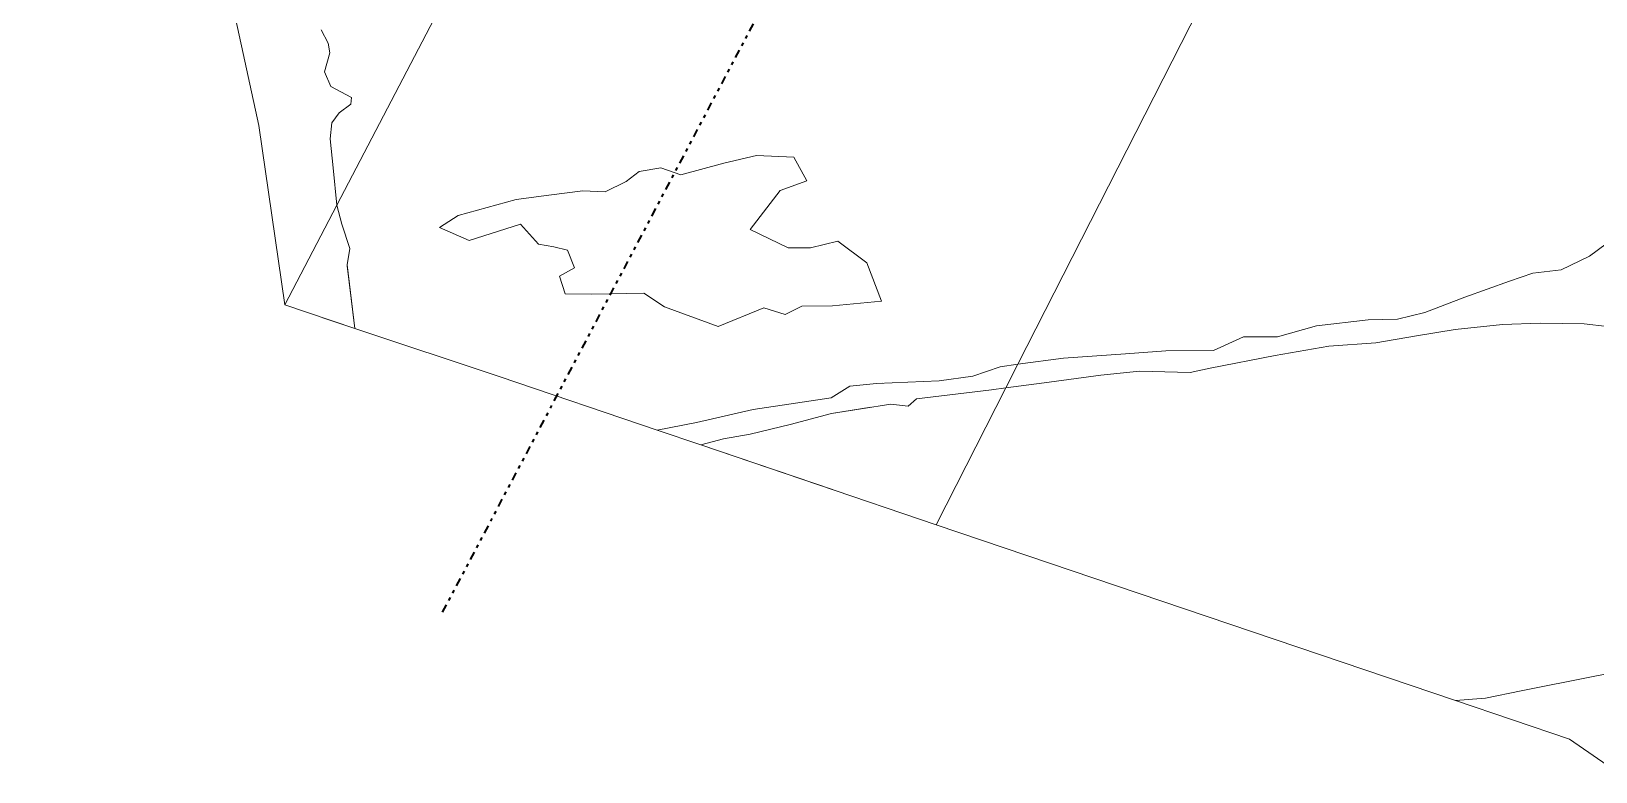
# Model space of a CAD drawing. Header units: metres. Extents: x 112942 to 118371, y 496117 to 499046.
# Drawn here: x 114179.6 to 114650.6, y 497581.6 to 497804.7 of the extents above; entities that cross this region are included whole.
import ezdxf

# ---------------------------------------------------------------- set-up
doc = ezdxf.new("R2010")
doc.units = ezdxf.units.M
doc.linetypes.add('AL-TEKENBLADGRENS', pattern=[11.5, 2.5, -1.5, 1, -1.5, 1, -1.5, 2.5])
doc.layers.add('B-WE-OG-TOPOKAART-G', color=7, linetype='Continuous', lineweight=18)
doc.layers.add('X-XX-AL-TEKENBLADGRENS-G', color=7, linetype='AL-TEKENBLADGRENS', lineweight=35)

msp = doc.modelspace()

# ---------------------------------------------------------------- linework, layer by layer
at = {"layer": 'B-WE-OG-TOPOKAART-G'}
for points in [[(114271.595, 497752.315, -1.147), (114255.927, 497722.219, -1.028), (114248.059, 497776.262, -0.9), (114205.073, 497974.31, -1.105), (114213.534, 497984.513, -1.105), (114218.623, 497991.923, -1.105), (114216.11, 498004.473, -1.105), (114208.745, 498009.446, -1.105), (114208.222, 498009.719, -1.105), (114204.979, 498009.393, -1.105), (114195.868, 498007.225, -1.105), (114182.96, 498004.417, -1.105), (114181.363, 498011.655, -0.977), (114187.183, 498013.563, -0.977), (114190.344, 498015.42, -1.007), (114191.168, 498018.245, -0.983), (114190.183, 498022.506, -0.973), (114187.465, 498029.205, -1.01), (114186.559, 498036.409, -1.017), (114184.12, 498049.401, -1.037), (114181.023, 498066.084, -1.073), (114178.744, 498074.257, -1.08)], [(114572.214, 497892.358, -1.014), (114476.637, 497704.364, -0.994), (114471.266, 497703.631, -0.983), (114463.046, 497700.779, -0.983), (114452.888, 497699.371, -1.007), (114434.052, 497698.604, -1.007), (114426.065, 497697.771, -1.007), (114420.436, 497694.273, -1.007), (114396.881, 497690.754, -1.007), (114379.835, 497686.835, -1.027), (114368.042, 497684.503, -1.097), (114320.721, 497700.538, -0.97), (114277.029, 497715.158, -1.073), (114274.672, 497734.01, -1.112)], [(114653.8, 497740.645, -1.037), (114648.752, 497736.899, -1.037), (114640.234, 497732.828, -1.037), (114631.709, 497731.827, -1.09), (114624.601, 497729.448, -1.077), (114611.159, 497724.628, -1.063), (114599.183, 497719.997, -1.057), (114590.939, 497717.924, -1.077), (114582.057, 497717.731, -1.033), (114566.521, 497715.939, -0.947), (114554.806, 497712.652, -0.947), (114544.527, 497712.587, -0.947), (114535.474, 497708.496, -0.947), (114521.193, 497708.413, -1.013), (114509.028, 497707.471, -1.003), (114490.376, 497706.239, -1.023), (114476.637, 497704.364, -0.994), (114572.214, 497892.358, -1.014)], [(114319.506, 497844.339, -0.913), (114271.595, 497752.315, -1.147), (114270.432, 497763.566, -1.15), (114269.6, 497772.274, -1.12), (114270.076, 497777.056, -1.073), (114272.31, 497780.103, -1.027), (114275.765, 497782.729, -1.07), (114275.956, 497784.775, -1.07), (114269.73, 497788.058, -1.07), (114267.895, 497792.482, -1.057), (114269.444, 497798.23, -1.057), (114268.998, 497801.076, -1.09), (114266.84, 497805.091, -1.143)], [(114435.774, 497698.674, -1.007), (114434.052, 497698.604, -1.007), (114426.065, 497697.771, -1.007), (114420.436, 497694.273, -1.007), (114396.881, 497690.754, -1.007), (114379.835, 497686.835, -1.027), (114368.042, 497684.503, -1.097), (114320.721, 497700.538, -0.97), (114277.029, 497715.158, -1.073), (114274.63, 497734.344, -1.113), (114275.452, 497739.274, -1.127), (114273.117, 497746.608, -1.137), (114271.595, 497752.315, -1.147), (114319.506, 497844.339, -0.913)], [(114266.84, 497805.091, -1.143), (114268.998, 497801.076, -1.09), (114269.444, 497798.23, -1.057), (114267.895, 497792.482, -1.057), (114269.73, 497788.058, -1.07), (114275.956, 497784.775, -1.07), (114275.765, 497782.729, -1.07), (114272.31, 497780.103, -1.027), (114270.076, 497777.056, -1.073), (114269.6, 497772.274, -1.12), (114270.432, 497763.566, -1.15), (114271.595, 497752.315, -1.147)], [(114336.908, 497739.742, -0.917), (114340.982, 497738.717, -1.057), (114343.108, 497733.371, -1.057), (114338.652, 497730.946, -1.057), (114340.35, 497725.557, -1.113), (114348.388, 497725.448, -1.113), (114363.961, 497725.762, -1.113), (114370.177, 497721.667, -1.113), (114386.338, 497715.763, -1.113), (114400.133, 497721.395, -1.113), (114406.558, 497719.398, -1.137), (114411.537, 497721.886, -1.093), (114420.827, 497722.017, -1.1), (114435.572, 497723.373, -1.147), (114431.103, 497734.892, -1.127), (114422.394, 497741.446, -1.123), (114414.186, 497739.49, -1.07), (114407.494, 497739.414, -1.087), (114396.042, 497744.998, -1.05), (114405.085, 497756.753, -0.993), (114413.103, 497759.59, -0.997), (114409.163, 497766.758, -1.023), (114397.895, 497767.276, -1.017), (114388.054, 497764.931, -1.02), (114375.153, 497761.41, -1.02), (114369.138, 497763.571, -0.987), (114362.601, 497762.401, -0.927), (114358.723, 497759.434, -0.927), (114352.388, 497756.296, -0.943), (114345.638, 497756.646, -0.823), (114335.411, 497755.352, -0.893), (114325.532, 497754.031, -0.893), (114308.071, 497749.172, -0.893), (114302.48, 497745.583, -0.893), (114311.382, 497741.632, -0.893), (114326.916, 497746.581, -0.917), (114332.278, 497740.589, -0.917), (114336.908, 497739.742, -0.917)], [(114409.163, 497766.758, -1.023), (114413.103, 497759.59, -0.997), (114405.085, 497756.753, -0.993), (114396.042, 497744.998, -1.05), (114407.494, 497739.414, -1.087), (114414.186, 497739.49, -1.07), (114422.394, 497741.446, -1.123), (114431.103, 497734.892, -1.127), (114435.572, 497723.373, -1.147), (114420.827, 497722.017, -1.1), (114411.537, 497721.886, -1.093), (114406.558, 497719.398, -1.137), (114400.133, 497721.395, -1.113), (114386.338, 497715.763, -1.113), (114370.177, 497721.667, -1.113), (114363.961, 497725.762, -1.113), (114348.388, 497725.448, -1.113), (114340.35, 497725.557, -1.113), (114338.652, 497730.946, -1.057), (114343.108, 497733.371, -1.057), (114340.982, 497738.717, -1.057), (114336.908, 497739.742, -0.917), (114332.278, 497740.589, -0.917), (114326.916, 497746.581, -0.917), (114311.382, 497741.632, -0.893), (114302.48, 497745.583, -0.893), (114308.071, 497749.172, -0.893), (114325.532, 497754.031, -0.893), (114335.411, 497755.352, -0.893), (114345.638, 497756.646, -0.823), (114352.388, 497756.296, -0.943), (114358.723, 497759.434, -0.927), (114362.601, 497762.401, -0.927), (114369.138, 497763.571, -0.987), (114375.153, 497761.41, -1.02), (114388.054, 497764.931, -1.02), (114397.895, 497767.276, -1.017), (114409.163, 497766.758, -1.023)], [(114336.908, 497739.742, -0.917), (114340.982, 497738.717, -1.057), (114343.108, 497733.371, -1.057), (114338.652, 497730.946, -1.057), (114340.35, 497725.557, -1.113), (114348.388, 497725.448, -1.113), (114363.961, 497725.762, -1.113), (114370.177, 497721.667, -1.113), (114386.338, 497715.763, -1.113), (114400.133, 497721.395, -1.113), (114406.558, 497719.398, -1.137), (114411.537, 497721.886, -1.093), (114420.827, 497722.017, -1.1), (114435.572, 497723.373, -1.147), (114431.103, 497734.892, -1.127), (114422.394, 497741.446, -1.123), (114414.186, 497739.49, -1.07), (114407.494, 497739.414, -1.087), (114396.042, 497744.998, -1.05), (114405.085, 497756.753, -0.993), (114413.103, 497759.59, -0.997), (114409.163, 497766.758, -1.023), (114397.895, 497767.276, -1.017), (114388.054, 497764.931, -1.02), (114375.153, 497761.41, -1.02), (114369.138, 497763.571, -0.987), (114362.601, 497762.401, -0.927), (114358.723, 497759.434, -0.927), (114352.388, 497756.296, -0.943), (114345.638, 497756.646, -0.823), (114335.411, 497755.352, -0.893), (114325.532, 497754.031, -0.893), (114308.071, 497749.172, -0.893), (114302.48, 497745.583, -0.893), (114311.382, 497741.632, -0.893), (114326.916, 497746.581, -0.917), (114332.278, 497740.589, -0.917), (114336.908, 497739.742, -0.917)], [(114409.163, 497766.758, -1.023), (114413.103, 497759.59, -0.997), (114405.085, 497756.753, -0.993), (114396.042, 497744.998, -1.05), (114407.494, 497739.414, -1.087), (114414.186, 497739.49, -1.07), (114422.394, 497741.446, -1.123), (114431.103, 497734.892, -1.127), (114435.572, 497723.373, -1.147), (114420.827, 497722.017, -1.1), (114411.537, 497721.886, -1.093), (114406.558, 497719.398, -1.137), (114400.133, 497721.395, -1.113), (114386.338, 497715.763, -1.113), (114370.177, 497721.667, -1.113), (114363.961, 497725.762, -1.113), (114348.388, 497725.448, -1.113), (114340.35, 497725.557, -1.113), (114338.652, 497730.946, -1.057), (114343.108, 497733.371, -1.057), (114340.982, 497738.717, -1.057), (114336.908, 497739.742, -0.917), (114332.278, 497740.589, -0.917), (114326.916, 497746.581, -0.917), (114311.382, 497741.632, -0.893), (114302.48, 497745.583, -0.893), (114308.071, 497749.172, -0.893), (114325.532, 497754.031, -0.893), (114335.411, 497755.352, -0.893), (114345.638, 497756.646, -0.823), (114352.388, 497756.296, -0.943), (114358.723, 497759.434, -0.927), (114362.601, 497762.401, -0.927), (114369.138, 497763.571, -0.987), (114375.153, 497761.41, -1.02), (114388.054, 497764.931, -1.02), (114397.895, 497767.276, -1.017), (114409.163, 497766.758, -1.023)], [(114271.595, 497752.315, -1.147), (114273.117, 497746.608, -1.137), (114275.452, 497739.274, -1.127), (114274.63, 497734.344, -1.113), (114277.029, 497715.158, -1.073), (114255.927, 497722.219, -1.028), (114271.595, 497752.315, -1.147)], [(114654.079, 497715.696, -0.97), (114647.093, 497716.532, -0.963), (114633.872, 497716.698, -0.963), (114622.51, 497716.298, -0.967), (114608.245, 497714.806, -1.007), (114596.681, 497712.949, -1.03), (114584.35, 497710.801, -1.047), (114570.2, 497709.847, -1.047), (114554.132, 497707.05, -1.057), (114534.536, 497703.149, -1.03), (114528.495, 497701.854, -1.053), (114513.288, 497702.252, -1.06), (114501.615, 497701.116, -1.073), (114484.525, 497698.773, -1.06), (114473.022, 497697.255, -1.06), (114476.637, 497704.364, -0.994), (114490.376, 497706.239, -1.023), (114509.028, 497707.471, -1.003), (114521.193, 497708.413, -1.013), (114535.474, 497708.496, -0.947), (114544.527, 497712.587, -0.947), (114554.806, 497712.652, -0.947), (114566.521, 497715.939, -0.947), (114582.057, 497717.731, -1.033), (114590.939, 497717.924, -1.077), (114599.183, 497719.997, -1.057), (114611.159, 497724.628, -1.063), (114624.601, 497729.448, -1.077), (114631.709, 497731.827, -1.09), (114640.234, 497732.828, -1.037), (114648.752, 497736.899, -1.037), (114653.8, 497740.645, -1.037)], [(114274.672, 497734.01, -1.112), (114277.029, 497715.158, -1.073), (114267.386, 497718.385, -1.052)], [(114665.276, 497613.35, -1.033), (114649.805, 497610.263, -0.983), (114628.116, 497605.939, -1.05), (114617.402, 497603.762, -1.05), (114608.371, 497603.067, -1.057), (114452.065, 497656.032, -1.061), (114473.022, 497697.255, -1.06), (114484.525, 497698.773, -1.06), (114501.615, 497701.116, -1.073), (114513.288, 497702.252, -1.06), (114528.495, 497701.854, -1.053), (114534.536, 497703.149, -1.03), (114554.132, 497707.05, -1.057), (114570.2, 497709.847, -1.047), (114584.35, 497710.801, -1.047), (114596.681, 497712.949, -1.03), (114608.245, 497714.806, -1.007), (114622.51, 497716.298, -0.967), (114633.872, 497716.698, -0.963), (114647.093, 497716.532, -0.963), (114654.079, 497715.696, -0.97)], [(114476.637, 497704.364, -0.994), (114473.022, 497697.255, -1.06), (114468.691, 497696.683, -1.06), (114446.138, 497693.949, -1.087), (114443.551, 497691.775, -1.087), (114438.404, 497692.359, -1.087), (114420.478, 497689.535, -1.093), (114408.095, 497686.18, -1.063), (114396.028, 497683.278, -1.083), (114387.99, 497681.93, -1.077), (114381.124, 497680.071, -1.063), (114368.042, 497684.503, -1.097), (114379.835, 497686.835, -1.027), (114396.881, 497690.754, -1.007), (114420.436, 497694.273, -1.007), (114426.065, 497697.771, -1.007), (114434.052, 497698.604, -1.007), (114452.888, 497699.371, -1.007), (114463.046, 497700.779, -0.983), (114471.266, 497703.631, -0.983), (114476.637, 497704.364, -0.994)], [(114432.387, 497691.411, -1.089), (114420.478, 497689.535, -1.093), (114408.095, 497686.18, -1.063), (114396.028, 497683.278, -1.083), (114387.99, 497681.93, -1.077), (114381.124, 497680.071, -1.063), (114368.042, 497684.503, -1.097), (114379.835, 497686.835, -1.027), (114396.881, 497690.754, -1.007), (114420.436, 497694.273, -1.007), (114426.065, 497697.771, -1.007), (114434.052, 497698.604, -1.007), (114435.774, 497698.674, -1.007)], [(114473.022, 497697.255, -1.06), (114452.065, 497656.032, -1.061), (114381.124, 497680.071, -1.063), (114387.99, 497681.93, -1.077), (114396.028, 497683.278, -1.083), (114408.095, 497686.18, -1.063), (114420.478, 497689.535, -1.093), (114438.404, 497692.359, -1.087), (114443.551, 497691.775, -1.087), (114446.138, 497693.949, -1.087), (114468.691, 497696.683, -1.06), (114473.022, 497697.255, -1.06)], [(114420.826, 497666.618, -1.062), (114381.124, 497680.071, -1.063), (114387.99, 497681.93, -1.077), (114396.028, 497683.278, -1.083), (114408.095, 497686.18, -1.063), (114420.478, 497689.535, -1.093), (114432.387, 497691.411, -1.089)], [(114710.799, 497627.583, -1.056), (114692.103, 497588.081, -1.01), (114687.044, 497587.225, -1.003), (114668.762, 497584.053, -0.973), (114656.96, 497581.598, -0.963), (114642.738, 497591.422, -0.54), (114608.371, 497603.067, -1.057), (114617.402, 497603.762, -1.05), (114628.116, 497605.939, -1.05), (114649.805, 497610.263, -0.983), (114665.276, 497613.35, -1.033), (114678.027, 497617.118, -1.03), (114700.469, 497624.088, -1.047), (114710.799, 497627.583, -1.056)]]:
    msp.add_polyline3d(points, dxfattribs=at)
at = {"layer": 'X-XX-AL-TEKENBLADGRENS-G'}
msp.add_line((114303.426, 497629.639), (114647.076, 498280.787), dxfattribs=at)
at = {"layer": 'X-XX-AL-TEKENBLADGRENS-G', "flags": 128}
msp.add_lwpolyline([(114303.426, 497629.639), (114647.076, 498280.787)], dxfattribs=at)

doc.saveas('drawing.dxf')
